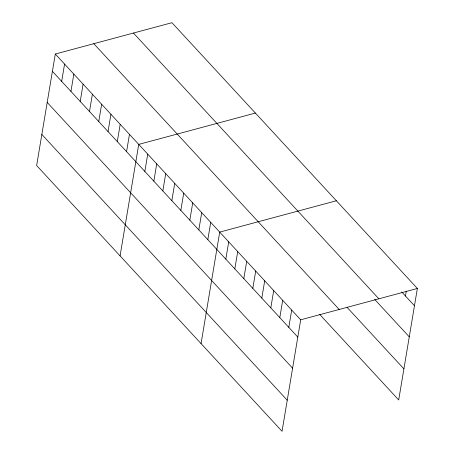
<?xml version="1.0" encoding="UTF-8"?>
<svg xmlns="http://www.w3.org/2000/svg" width="454" height="454" viewBox="0 0 454 454"><rect width="100%" height="100%" fill="white"/><g stroke="black" fill="none" stroke-linecap="round" stroke-linejoin="round"><path stroke-width="0.68" d="M55.297 54.032L36.643 165.528L282.042 431.3L300.696 319.803L55.297 54.032L171.958 22.7L417.357 288.472L398.703 399.968L319.616 314.316M61.676 81.368L64.57 64.071M70.943 91.407L73.837 74.11M80.216 101.452L83.11 84.155M89.489 111.491L92.383 94.194M98.756 121.53L101.651 104.233M108.029 131.569L110.924 114.272M117.297 141.614L120.191 124.311M126.57 151.653L129.464 134.356M120.077 255.891L138.737 144.395L255.398 113.063M144.837 171.436L147.732 154.139M153.838 181.18L156.732 163.883M162.833 190.924L165.727 173.627M171.833 200.674L174.728 183.376M180.828 210.418L183.722 193.12M189.829 220.162L192.723 202.864M198.824 229.906L201.718 212.608M207.824 239.65L210.718 222.352M201.06 343.593L219.713 232.096L336.38 200.764M225.82 259.143L228.714 241.846M234.814 268.887L237.714 251.59M243.815 278.631L246.709 261.334M252.816 288.375L255.71 271.078M261.81 298.119L264.705 280.822M270.811 307.869L273.705 290.571M279.806 317.613L282.7 300.315M288.806 327.357L291.701 310.059M405.467 296.025L406.279 291.179M300.696 319.803L417.357 288.472M401.676 291.922L414.462 305.769M133.465 33.04L378.863 298.811M374.692 299.413L409.264 336.857M347.072 307.335L403.901 368.881M93.796 43.692L339.195 309.463M52.403 71.329L297.801 337.101M47.205 102.417L292.603 368.188M41.842 134.441L287.24 400.212"/></g></svg>
